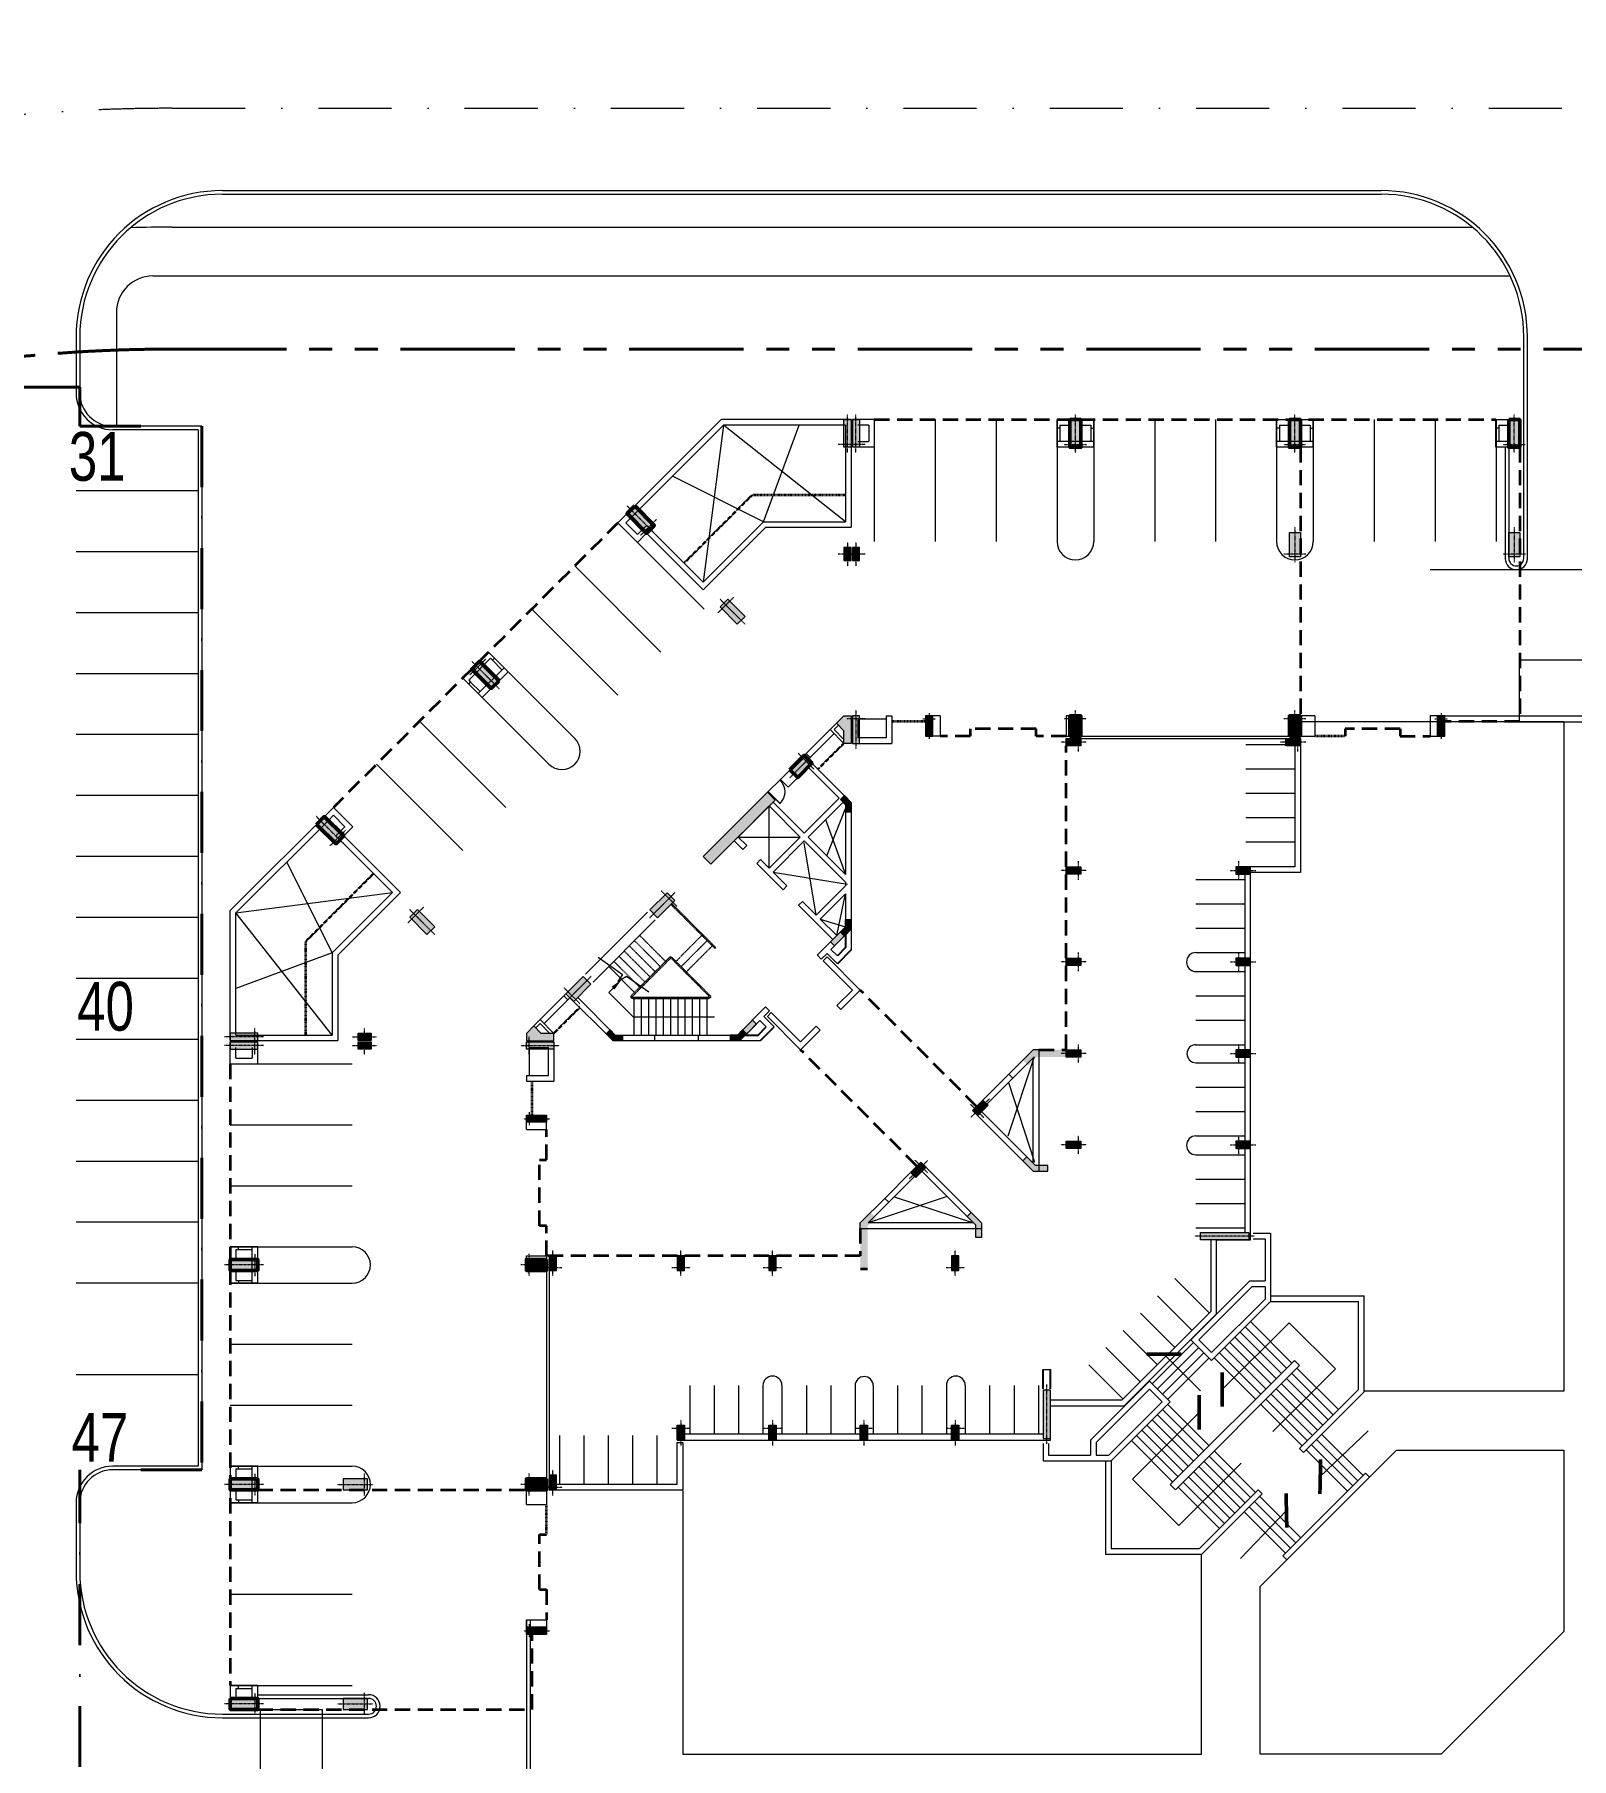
# Model space of a CAD drawing. Header units: inches. Extents: x 5542223 to 12533222, y 497239 to 5189502.
# Drawn here: x 6979603 to 7042646, y 2177581 to 2248284 of the extents above; entities that cross this region are included whole.
import ezdxf

# ---------------------------------------------------------------- set-up
doc = ezdxf.new("R2010")
doc.units = ezdxf.units.IN
doc.header["$MEASUREMENT"] = 0
for name, pattern in [('CENTER2', [1.125, 0.75, -0.125, 0.125, -0.125]), ('DASHDOT', [1, 0.5, -0.25, 0, -0.25]), ('HIDDEN2', [0.1875, 0.125, -0.0625]), ('HIDDENX2', [0.75, 0.5, -0.25]), ('PHANTOM2', [1.25, 0.625, -0.125, 0.125, -0.125, 0.125, -0.125])]:
    doc.linetypes.add(name, pattern=pattern)
doc.layers.get('0').update_dxf_attribs({"color": 1})
for name, color, linetype, lineweight in [('Area_parking', 7, 'DASHDOT', 40), ('DOOR', 7, 'Continuous', 9), ('Parapet', 253, 'Continuous', 9), ('parking', 7, 'Continuous', 13), ('PARKING NO TXT', 7, 'Continuous', 9), ('PAVEMENT', 7, 'Continuous', 15), ('Phase-I', 253, 'Continuous', 13), ('Road', 7, 'Continuous', 15), ('Road_center', 7, 'DASHDOT', 13), ('Road_CStone', 8, 'Continuous', 15), ('ROW', 7, 'PHANTOM2', 40), ('S_COL', 7, 'Continuous', 9), ('S_COLFILL', 7, 'Continuous', 0), ('S_Ele2', 7, 'Continuous', 15), ('S_elev5', 253, 'Continuous', 25), ('S_GRID', 7, 'CENTER2', 9), ('S_Parkingbays', 7, 'Continuous', 13), ('S_Projection', 8, 'HIDDEN2', 35), ('S_Railling', 7, 'Continuous', 13), ('s_stair', 253, 'Continuous', 15), ('S_WALL', 7, 'Continuous', 15), ('S_WinCill', 7, 'Continuous', 13), ('SchLandscape', 7, 'Continuous', 13), ('SchSteps', 9, 'Continuous', 18), ('WALL', 7, 'Continuous', 30)]:
    doc.layers.add(name, color=color, linetype=linetype, lineweight=lineweight)
doc.layers.add('C_Wall', color=7, linetype='Continuous', lineweight=25, true_color=0x46007b, plot=False)
doc.styles.add('Parking_txt', font='arial.ttf', dxfattribs={"width": 0.75})
doc.styles.add('shweta', font='arial.ttf')
doc.dimstyles.new('nitin', dxfattribs={"dimscale": 0, "dimtxt": 500, "dimasz": 250, "dimexe": 100, "dimexo": 50, "dimgap": 1, "dimtad": 1, "dimdec": 1, "dimzin": 0, "dimdsep": 46, "dimtxsty": 'shweta', "dimblk": 'ARCHTICK', "dimcen": 250, "dimdle": 100, "dimclrd": 256, "dimclre": 256, "dimclrt": 256, "dimadec": 1, "dimazin": 0, "dimtfac": 1, "dimtdec": 1, "dimtmove": 2, "dimatfit": 3, "dimldrblk": 'ARCHTICK', "dimfxl": 1, "dimlwd": -1, "dimlwe": -1, "dimarcsym": 0})

# ---------------------------------------------------------------- blocks, each defined once
blk = doc.blocks.new('col 900')
at = {"layer": 'S_COL', "ltscale": 15}
blk.add_hatch(color=256, dxfattribs=at).paths.add_polyline_path([(-150, -715), (150, -715), (150, 115), (-150, 115)])
at = {"layer": 'S_COL', "color": 6, "linetype": 'CENTER2', "ltscale": 0.1}
for p, q in [((-265, 0), (265, 0)), ((0, 225), (0, -830))]:
    blk.add_line(p, q, dxfattribs=at)
at = {"layer": 'S_COL', "ltscale": 15}
blk.add_lwpolyline([(-150, -715), (150, -715), (150, 115), (-150, 115)], close=True, dxfattribs=at)
blk = doc.blocks.new('COL450X1000')
at = {"layer": 'S_COL', "ltscale": 15}
blk.add_hatch(color=256, dxfattribs=at).paths.add_polyline_path([(225, 885), (-225, 885), (-225, -115), (225, -115)])
blk.add_lwpolyline([(225, 885), (-225, 885), (-225, -115), (225, -115)], close=True, dxfattribs=at)
at = {"layer": 'S_GRID', "color": 6, "ltscale": 0.1}
for p, q in [((0, 1115), (0, -345)), ((-455, 0), (455, 0))]:
    blk.add_line(p, q, dxfattribs=at)
blk = doc.blocks.new('CLO300X530M')
at = {"layer": 'S_COLFILL', "ltscale": 15}
blk.add_hatch(color=256, dxfattribs=at).paths.add_polyline_path([(265, -150), (-265, -150), (-265, 150), (265, 150)])
at = {"layer": 'S_COL', "ltscale": 15}
blk.add_lwpolyline([(265, -150), (-265, -150), (-265, 150), (265, 150)], close=True, dxfattribs=at)
at = {"layer": 'S_GRID', "ltscale": 0.1}
for p, q in [((-495, 0), (495, 0)), ((0, -380), (0, 380))]:
    blk.add_line(p, q, dxfattribs=at)
blk = doc.blocks.new('COL 300x715')
at = {"layer": 'S_COL', "ltscale": 15}
blk.add_hatch(color=256, dxfattribs=at).paths.add_polyline_path([(485, 150), (-115, 150), (-115, -150), (485, -150)])
at = {"layer": 'S_COL', "color": 6, "linetype": 'CENTER2', "lineweight": 9, "ltscale": 0.1}
for p, q in [((-345, 0), (715, 0)), ((0, 380), (0, -380))]:
    blk.add_line(p, q, dxfattribs=at)
at = {"layer": 'S_COL', "ltscale": 15}
blk.add_lwpolyline([(485, 150), (-115, 150), (-115, -150), (485, -150)], close=True, dxfattribs=at)
blk = doc.blocks.new('COL450X830')
at = {"layer": 'S_COL', "ltscale": 15}
blk.add_hatch(color=256, dxfattribs=at).paths.add_polyline_path([(-225, -715), (225, -715), (225, 115), (-225, 115)])
at = {"layer": 'S_COL', "color": 0, "lineweight": 50, "ltscale": 15}
blk.add_lwpolyline([(-225, -715), (225, -715), (225, 115), (-225, 115)], close=True, dxfattribs=at)
at = {"layer": 'S_GRID', "color": 6, "lineweight": 9, "ltscale": 0.1}
blk.add_line((455, 0), (-455, 0), dxfattribs=at)
at = {"layer": 'S_GRID', "lineweight": 9, "ltscale": 0.1}
blk.add_line((0, -945), (0, 345), dxfattribs=at)
blk = doc.blocks.new('col450x2100')
at = {"layer": 'S_COL', "ltscale": 15}
blk.add_hatch(color=256, dxfattribs=at).paths.add_polyline_path([(992.5, 150), (992.5, -150), (-992.5, -150), (-992.5, 150)])
blk.add_lwpolyline([(992.5, 150), (992.5, -150), (-992.5, -150), (-992.5, 150)], close=True, dxfattribs=at)
at = {"layer": 'S_GRID', "ltscale": 0.1}
blk.add_line((1222.5, 0), (-1222.5, 0), dxfattribs=at)
blk = doc.blocks.new('Col1130x300')
at = {"layer": 'S_COL', "ltscale": 15}
blk.add_hatch(color=256, dxfattribs=at).paths.add_polyline_path([(-1015, 150), (115, 150), (115, -150), (-1015, -150)])
at = {"layer": 'S_COL', "color": 0, "ltscale": 15}
blk.add_lwpolyline([(-1015, 150), (115, 150), (115, -150), (-1015, -150)], close=True, dxfattribs=at)
at = {"layer": 'S_GRID', "color": 6, "ltscale": 0.1}
for p, q in [((345, 0), (-1245, 0)), ((0, 380), (0, -380))]:
    blk.add_line(p, q, dxfattribs=at)
blk = doc.blocks.new('Col1130x450')
at = {"layer": 'S_COL', "ltscale": 15}
blk.add_hatch(color=256, dxfattribs=at).paths.add_polyline_path([(-1015, 225), (115, 225), (115, -225), (-1015, -225)])
at = {"layer": 'S_COL', "color": 0, "lineweight": 50, "ltscale": 15}
blk.add_lwpolyline([(-1015, 225), (115, 225), (115, -225), (-1015, -225)], close=True, dxfattribs=at)
at = {"layer": 'S_GRID', "color": 6, "ltscale": 0.1}
for p, q in [((345, 0), (-1245, 0)), ((0, 455), (0, -455))]:
    blk.add_line(p, q, dxfattribs=at)
blk = doc.blocks.new('col300xx300')
at = {"layer": 'S_COLFILL', "ltscale": 15}
blk.add_hatch(color=256, dxfattribs=at).paths.add_polyline_path([(395, 230), (395, 0), (0, 0), (-279, 279), (-117, 442), (95, 230)])
at = {"layer": 'S_COL', "ltscale": 15}
blk.add_lwpolyline([(395, 230), (395, 0), (0, 0), (-279, 279), (-117, 442), (95, 230)], close=True, dxfattribs=at)
blk = doc.blocks.new('Door')
for p, q in [((0, 0.458), (0, 0.444)), ((0, 0.458), (0.917, 0.458)), ((0, 0.444), (0.917, 0.444))]:
    blk.add_line(p, q)
blk.add_arc((0, 0.458), 0.917, 270, 360)
blk = doc.blocks.new('collift')
at = {"layer": 'S_COL'}
blk.add_hatch(color=256, dxfattribs=at).paths.add_polyline_path([(159, -159), (-159, 159), (2475, 2793), (2793, 2475)])
at = {"layer": 'S_COL', "ltscale": 15}
blk.add_lwpolyline([(159, -159), (-159, 159), (2475, 2793), (2793, 2475)], close=True, dxfattribs=at)
blk = doc.blocks.new('arrow1')
at = {"ltscale": 15}
blk.add_lwpolyline([(-177, -177), (-530, -530), (474, -1530), (3801, -1530)], dxfattribs=at)
blk.add_solid([(-412, -295), (0, 0), (-295, -412)], dxfattribs=at)
blk = doc.blocks.new('1COL')
at = {"layer": 'S_COL'}
h = blk.add_hatch(color=256, dxfattribs=at)
h.paths.add_polyline_path([(545, 80), (0, 80), (0, 0), (300, 0), (512, -212), (913, -613), (1076, -451)])
h.paths.add_polyline_path([(395, 230), (0, 230), (0, 80), (545, 80)])
blk.add_line((1076, -451), (395, 230), dxfattribs=at)
blk.add_lwpolyline([(1076, -451), (913, -613), (300, 0), (0, 0), (0, 230), (395, 230), (1076, -451)], close=True, dxfattribs=at)
blk = doc.blocks.new('ACA_S3')
at = {"layer": 'S_COL'}
h = blk.add_hatch(color=256, dxfattribs=at)
h.paths.add_polyline_path([(-24825, -15922), (-24825, -15774), (-24710, -15774), (-24710, -15922)])
h.paths.add_polyline_path([(-24825, -16074), (-24825, -15922), (-24710, -15922), (-24710, -16074)])
for points in [[(-24710, -16074), (-24710, -15774), (-22872, -15774), (-22448, -16199), (-22660, -16411), (-22997, -16074)], [(-23472, -20751), (-23472, -20521), (-22968, -20521), (-22611, -20164), (-22448, -20327), (-22872, -20751)], [(-20751, -23472), (-20521, -23472), (-20521, -22968), (-20164, -22611), (-20327, -22448), (-20751, -22872)], [(-16074, -24710), (-15774, -24710), (-15774, -22872), (-16199, -22448), (-16411, -22660), (-16074, -22997)]]:
    blk.add_hatch(color=256, dxfattribs=at).paths.add_polyline_path(points)
h = blk.add_hatch(color=256, dxfattribs=at)
h.paths.add_polyline_path([(-15922, -24825), (-15774, -24825), (-15774, -24710), (-15922, -24710)])
h.paths.add_polyline_path([(-16074, -24825), (-15922, -24825), (-15922, -24710), (-16074, -24710)])
at = {"layer": 'S_COLFILL', "ltscale": 15}
for points in [[(-15101, -2079), (-15401, -2079), (-15401, -3209), (-15101, -3209), (-15101, -2691), (-14796, -2385)], [(-2079, -15101), (-2079, -15401), (-3209, -15401), (-3209, -15101), (-2691, -15101), (-2385, -14796)]]:
    blk.add_hatch(color=256, dxfattribs=at).paths.add_polyline_path(points)
at = {"ltscale": 15}
blk.add_lwpolyline([(-5025, -11977), (-6023, -12685), (-6029, -12681), (-5825, -12970), (-6183, -12749), (-7101, -13400)], dxfattribs=at)
at = {"layer": 'C_Wall', "ltscale": 15}
for p, q in [((-15170, -11062), (-15170, -11586)), ((-15400, -11681), (-14835, -12246)), ((-15170, -11586), (-14835, -11921)), ((-11681, -15400), (-12247, -14835)), ((-11586, -15170), (-11921, -14835)), ((-11062, -15170), (-11586, -15170)), ((-23572, -29675), (-23572, -28883)), ((-23272, -29675), (-23272, -28883))]:
    blk.add_line(p, q, dxfattribs=at)
at = {"layer": 'DOOR', "ltscale": 15}
blk.add_line((-11968, -5215), (-12498, -4685), dxfattribs=at)
at = {"layer": 'Parapet', "ltscale": 15}
for p, q in [((-13640, -3868), (-14700, -2808)), ((-13478, -3705), (-14537, -2646)), ((-3868, -13640), (-2808, -14700)), ((-3705, -13478), (-2646, -14537)), ((-7330, -15170), (-9130, -15170)), ((-7330, -15400), (-9130, -15400))]:
    blk.add_line(p, q, dxfattribs=at)
at = {"layer": 'S_COL', "ltscale": 15}
for points in [[(-15101, -2079), (-15401, -2079), (-15401, -3209), (-15101, -3209), (-15101, -2691), (-14796, -2385), (-15101, -2079)], [(-2079, -15101), (-2079, -15401), (-3209, -15401), (-3209, -15101), (-2691, -15101), (-2385, -14796), (-2079, -15101)]]:
    blk.add_lwpolyline(points, dxfattribs=at)
at = {"layer": 'S_COL'}
for points in [[(-23472, -20751), (-23472, -20521), (-22968, -20521), (-22611, -20164), (-22448, -20327), (-22872, -20751)], [(-20751, -23472), (-20521, -23472), (-20521, -22968), (-20164, -22611), (-20327, -22448), (-20751, -22872)]]:
    blk.add_lwpolyline(points, close=True, dxfattribs=at)
at = {"layer": 'S_Ele2', "ltscale": 0.25}
for p, q in [((-15170, 5883), (-10163, 9838)), ((-11801, 5883), (-13267, 9838)), ((-10163, 9838), (-9327, 3408)), ((-11801, 5883), (-8073, 7747)), ((-13972, -10253), (-13478, -7287)), ((5883, -11801), (7747, -8073)), ((-12205, -8485), (-15245, -8980)), ((-14813, -11094), (-15170, -9380)), ((9838, -10163), (3408, -9327)), ((-14135, -10416), (-15171, -10737)), ((5883, -15170), (9838, -10163)), ((5883, -11801), (9838, -13267))]:
    blk.add_line(p, q, dxfattribs=at)
at = {"layer": 'S_Ele2', "ltscale": 0.1}
for p, q in [((-15750, -2197), (-16835, -2197)), ((-2197, -15750), (-2197, -16835))]:
    blk.add_line(p, q, dxfattribs=at)
at = {"layer": 'S_Ele2', "ltscale": 15}
for p, q in [((-14405, -7815), (-15170, -5873)), ((-14354, -6336), (-15170, -8580)), ((-12042, -8323), (-12042, -5777)), ((-10769, -7050), (-13315, -7050))]:
    blk.add_line(p, q, dxfattribs=at)
at = {"layer": 'S_Projection', "ltscale": 5000}
for p, q in [((-16350, 10068), (-41850, 10068)), ((-42825, 8938), (-42825, -2312)), ((-33825, 8938), (-33825, -2082)), ((-5834, 5834), (5834, -5834)), ((-42825, -2312), (-39750, -2312)), ((-37915, -2612), (-35660, -2612)), ((-37915, -2612), (-37915, -2912)), ((-35660, -2612), (-35660, -2912)), ((-37915, -2912), (-39150, -2912)), ((-20547, -18100), (-15775, -13328)), ((-18100, -20547), (-13329, -15775)), ((10068, -16350), (10068, -41850)), ((8938, -33825), (-2082, -33825)), ((-2612, -35660), (-2912, -35660)), ((-2612, -37915), (-2612, -35660)), ((-2612, -37915), (-2912, -37915)), ((-2912, -37915), (-2912, -39150)), ((-2312, -42825), (-2312, -39750)), ((8938, -42825), (-2312, -42825))]:
    blk.add_line(p, q, dxfattribs=at)
at = {"layer": 'S_Projection'}
for p, q in [((-11346, 6983), (-15171, 6983)), ((-11346, 6983), (-8549, 4186)), ((-18450, -2312), (-17065, -2312)), ((-35660, -2912), (-34425, -2912)), ((-14043, -4267), (-15101, -3209)), ((6983, -11346), (4186, -8549)), ((6983, -11346), (6983, -15171)), ((-4267, -14043), (-3209, -15101)), ((-2312, -18450), (-2312, -17065)), ((-2912, -35660), (-2912, -34425))]:
    blk.add_line(p, q, dxfattribs=at)
at = {"layer": 'S_Projection', "ltscale": 5000}
for points in [[(-24227, -2912), (-22990, -2912), (-22990, -2612), (-20287, -2612), (-20287, -2912), (-19050, -2912)], [(-23100, -15774), (-24225, -15774), (-24225, -3312)], [(-2912, -24227), (-2912, -22990), (-2612, -22990), (-2612, -20287), (-2912, -20287), (-2912, -19050)], [(-15774, -23100), (-15774, -24225), (-2912, -24225)]]:
    blk.add_lwpolyline(points, dxfattribs=at)
at = {"layer": 'S_Railling', "ltscale": 15}
for p, q in [((-24825, -2912), (-33375, -2912)), ((-24825, -3012), (-33220, -3012)), ((-7368, -10451), (-4823, -12997)), ((-7050, -10133), (-4504, -12678)), ((-6451, -13620), (-9558, -13620)), ((-6451, -13670), (-9558, -13670)), ((-3012, -24825), (-3012, -33220)), ((-2912, -24825), (-2912, -33375))]:
    blk.add_line(p, q, dxfattribs=at)
at = {"layer": 'S_Railling', "linetype": 'HIDDENX2', "ltscale": 0.15}
for p, q in [((-8040, -9779), (-9843, -11582)), ((-8004, -9815), (-9808, -11618)), ((-9808, -11618), (-9843, -11582)), ((-8058, -11989), (-9611, -13542)), ((-7951, -11989), (-6398, -13542)), ((-8022, -12024), (-9575, -13578)), ((-7987, -12024), (-6434, -13578))]:
    blk.add_line(p, q, dxfattribs=at)
for centre, radius, start, end in [((-8004, -12042), 75, 45, 135), ((-8004, -12042), 25, 45, 135), ((-9558, -13595), 75, 135, 270), ((-9558, -13595), 25, 135, 270)]:
    blk.add_arc(centre, radius, start, end, dxfattribs=at)
at = {"layer": 'S_Railling', "ltscale": 15}
for centre, radius, start, end in [((-9558, -13645), 25, 90, 270), ((-6451, -13595), 75, 270, 45), ((-6451, -13595), 25, 270, 45)]:
    blk.add_arc(centre, radius, start, end, dxfattribs=at)
at = {"layer": 's_stair', "linetype": 'HIDDENX2', "ltscale": 0.15}
for p, q in [((-8429, -12360), (-9489, -11300)), ((-8217, -12148), (-9277, -11087)), ((-6732, -11087), (-7792, -12148)), ((-6520, -11300), (-7580, -12360)), ((-8641, -12572), (-9702, -11512)), ((-6307, -11512), (-7368, -12572)), ((-6095, -11724), (-7156, -12784)), ((-5883, -11936), (-6944, -12997)), ((-5671, -12148), (-6732, -13209))]:
    blk.add_line(p, q, dxfattribs=at)
at = {"layer": 's_stair'}
for p, q in [((-5459, -12360), (-6520, -13421)), ((-9486, -13670), (-9486, -15170)), ((-9186, -13670), (-9186, -15170)), ((-8886, -13670), (-8886, -15170)), ((-8586, -13670), (-8586, -15170)), ((-8286, -13670), (-8286, -15170)), ((-7986, -13670), (-7986, -15170)), ((-7686, -13670), (-7686, -15170)), ((-7386, -13670), (-7386, -15170)), ((-7086, -13670), (-7086, -15170)), ((-6786, -13670), (-6786, -15170)), ((-6486, -13670), (-6486, -15170))]:
    blk.add_line(p, q, dxfattribs=at)
at = {"layer": 'S_WALL'}
for p, q in [((-41850, 10068), (-42825, 10068)), ((-42825, 9723), (-42825, 10068)), ((-41850, 9723), (-41850, 10068)), ((-32850, 10068), (-34350, 10068)), ((-34350, 9723), (-34350, 10068)), ((-32850, 9723), (-32850, 10068)), ((-23850, 10068), (-25350, 10068)), ((-25350, 9723), (-25350, 10068)), ((-23850, 9723), (-23850, 10068)), ((-16350, 10068), (-16350, 8938)), ((-16350, 10068), (-15450, 10068)), ((-15450, 10068), (-15450, 8938)), ((-15400, 10068), (-10068, 10068)), ((-10068, 10068), (-5834, 5834)), ((-42825, 8938), (-42825, 9723)), ((-41965, 9838), (-42375, 9838)), ((-42375, 9838), (-42375, 9168)), ((-41965, 9838), (-41965, 9723)), ((-34235, 9838), (-34235, 9723)), ((-33825, 9838), (-34235, 9838)), ((-32965, 9838), (-33375, 9838)), ((-32965, 9838), (-32965, 9723)), ((-25235, 9838), (-25235, 9723)), ((-24825, 9838), (-25235, 9838)), ((-23965, 9838), (-24375, 9838)), ((-23965, 9838), (-23965, 9723)), ((-16120, 9838), (-15680, 9838)), ((-16120, 9838), (-16120, 9168)), ((-15170, 9838), (-10163, 9838)), ((-10163, 9838), (-6368, 6042)), ((-42375, 9168), (-41850, 9168)), ((-41850, 8938), (-41850, 9168)), ((-34350, 8938), (-34350, 9168)), ((-34350, 9168), (-32850, 9168)), ((-32850, 8938), (-32850, 9168)), ((-25350, 8938), (-25350, 9168)), ((-25350, 9168), (-23850, 9168)), ((-23850, 8938), (-23850, 9168)), ((-7004, 5731), (-9327, 3408)), ((-6159, 5834), (-6633, 5360)), ((-5834, 5834), (-6633, 5035)), ((-6368, 6042), (-6159, 5834)), ((-9327, 3083), (-7004, 5406)), ((-530, 530), (-774, 286)), ((-685, 197), (-774, 286)), ((-604, 279), (-685, 197)), ((286, -612), (-604, 279)), ((530, -530), (-530, 530)), ((-1167, -106), (-1329, -269)), ((-269, -1330), (-1329, -269)), ((-106, -1167), (-1167, -106)), ((286, -612), (205, -693)), ((286, -775), (205, -693)), ((530, -530), (286, -774)), ((-106, -1167), (-269, -1330)), ((-34425, -2082), (-34425, -2912)), ((-33825, -2912), (-34425, -2912)), ((5834, -5834), (5035, -6633)), ((5834, -6159), (5360, -6633)), ((10068, -10068), (5834, -5834)), ((6042, -6368), (5834, -6159)), ((3083, -9327), (5406, -7004)), ((5731, -7004), (3408, -9327)), ((9838, -10163), (6042, -6368)), ((9838, -15170), (9838, -10163)), ((10068, -15400), (10068, -10068)), ((10068, -15450), (8938, -15450)), ((10068, -16350), (10068, -15450)), ((9838, -16120), (9168, -16120)), ((9838, -16120), (9838, -15680)), ((10068, -16350), (8938, -16350)), ((8938, -23850), (9168, -23850)), ((9168, -25350), (9168, -23850)), ((9723, -23850), (10068, -23850)), ((9838, -23965), (9723, -23965)), ((9838, -23965), (9838, -24375)), ((10068, -23850), (10068, -25350)), ((8938, -25350), (9168, -25350)), ((9838, -25235), (9723, -25235)), ((9723, -25350), (10068, -25350)), ((9838, -24825), (9838, -25235)), ((8938, -32850), (9168, -32850)), ((9168, -34350), (9168, -32850)), ((9723, -32850), (10068, -32850)), ((9838, -32965), (9723, -32965)), ((9838, -32965), (9838, -33375)), ((10068, -32850), (10068, -34350)), ((-2912, -33825), (-2912, -34425)), ((9838, -33825), (9838, -34235)), ((-2082, -34425), (-2912, -34425)), ((8938, -34350), (9168, -34350)), ((9838, -34235), (9723, -34235)), ((9723, -34350), (10068, -34350)), ((8938, -41850), (9168, -41850)), ((9168, -42375), (9168, -41850)), ((9838, -42375), (9168, -42375)), ((9723, -41850), (10068, -41850)), ((9838, -41965), (9723, -41965)), ((9838, -41965), (9838, -42375)), ((10068, -41850), (10068, -42825)), ((8938, -42825), (9723, -42825)), ((9723, -42825), (10068, -42825))]:
    blk.add_line(p, q, dxfattribs=at)
at = {"layer": 'S_WALL', "ltscale": 0.5}
for p, q in [((-15400, 10068), (-15400, 5653)), ((-15170, 9838), (-15170, 5883)), ((-42825, 8938), (-41850, 8938)), ((-34350, 8938), (-32850, 8938)), ((-25350, 8938), (-23850, 8938)), ((-16350, 8938), (-15450, 8938)), ((-15680, 9168), (-16120, 9168)), ((-15400, 8938), (-15400, 6255)), ((-15170, 8938), (-15170, 6485)), ((-7004, 5731), (-6633, 5360)), ((-6633, 5035), (-7004, 5406)), ((5035, -6633), (5406, -7004)), ((5731, -7004), (5360, -6633)), ((10068, -15400), (5653, -15400)), ((9838, -15170), (5883, -15170)), ((8938, -15400), (6255, -15400)), ((8938, -15170), (6485, -15170)), ((8938, -16350), (8938, -15450)), ((9168, -15680), (9168, -16120)), ((8938, -25350), (8938, -23850)), ((8938, -34350), (8938, -32850)), ((8938, -42825), (8938, -41850))]:
    blk.add_line(p, q, dxfattribs=at)
at = {"layer": 'S_WALL', "ltscale": 15}
for p, q in [((-41965, 9723), (-41850, 9723)), ((-34235, 9723), (-34350, 9723)), ((-32965, 9723), (-32850, 9723)), ((-25235, 9723), (-25350, 9723)), ((-23965, 9723), (-23850, 9723)), ((-11801, 5883), (-15170, 5883)), ((-11801, 5883), (-9327, 3408)), ((-11896, 5653), (-15400, 5653)), ((-11896, 5653), (-9327, 3083)), ((-34425, -2082), (-33825, -2082)), ((-19050, -2082), (-19050, -2912)), ((-19050, -2082), (-18750, -2082)), ((-17065, -2082), (-17065, -3212)), ((-16835, -2082), (-17065, -2082)), ((-16835, -2082), (-16835, -2982)), ((-15450, -2082), (-15450, -3212)), ((-15450, -2082), (-15450, -3212)), ((-19050, -2797), (-19050, -2912)), ((-17065, -2312), (-17065, -3212)), ((-16835, -2197), (-16835, -2982)), ((-15680, -2197), (-15680, -2982)), ((-15101, -3047), (-14699, -2644)), ((-15101, -3209), (-14536, -2645)), ((-14938, -2242), (-14536, -2645)), ((-14877, -2466), (-14699, -2644)), ((-33825, -3012), (-33825, -8502)), ((-33595, -3312), (-33595, -8272)), ((-19050, -2912), (-18750, -2912)), ((-15450, -3212), (-17065, -3212)), ((-16835, -2982), (-15680, -2982)), ((-13477, -3705), (-15400, -5628)), ((-13633, -4186), (-14906, -5459)), ((-13560, -3621), (-13722, -3784)), ((-13722, -3784), (-13641, -3865)), ((-13633, -4186), (-12816, -5003)), ((-13560, -3621), (-13478, -3703)), ((-13477, -3705), (-12498, -4685)), ((-12816, -5003), (-12498, -4685)), ((-15400, -5628), (-15400, -11681)), ((-15068, -5621), (-13640, -7050)), ((-14906, -5459), (-13478, -6887)), ((-12205, -5614), (-13478, -6887)), ((-12286, -5533), (-11968, -5215)), ((-12286, -5533), (-12205, -5614)), ((-11968, -5215), (-9334, -7849)), ((-15170, -5723), (-15170, -8580)), ((-12042, -5777), (-13315, -7050)), ((-12042, -5777), (-10769, -7050)), ((-13640, -7050), (-15170, -8580)), ((-13315, -7050), (-12042, -8323)), ((-10769, -7050), (-11123, -7403)), ((-13478, -7212), (-15170, -8905)), ((-13478, -7212), (-12205, -8485)), ((-11123, -7403), (-10960, -7566)), ((-10607, -7212), (-10960, -7566)), ((-10607, -7212), (-9652, -8167)), ((-33595, -8272), (-31545, -8272)), ((-31545, -8272), (-31545, -23272)), ((-11526, -8132), (-12608, -9214)), ((-11689, -7969), (-12042, -8323)), ((-11689, -7969), (-11526, -8132)), ((-9652, -8167), (-9334, -7849)), ((-33825, -8502), (-31775, -8502)), ((-15170, -8905), (-15170, -9055)), ((-15170, -9055), (-13972, -10253)), ((-12205, -8485), (-12770, -9051)), ((-12770, -9051), (-12608, -9214)), ((-15170, -9380), (-14135, -10416)), ((-15170, -9380), (-15170, -10737)), ((-13244, -9850), (-14651, -11257)), ((-13407, -9687), (-13972, -10253)), ((-13407, -9687), (-13244, -9850)), ((5653, -11896), (3083, -9327)), ((5883, -11801), (3408, -9327)), ((-14135, -10416), (-14813, -11094)), ((-14813, -11094), (-15170, -10737)), ((-15170, -11062), (-14573, -11660)), ((-14014, -11893), (-14651, -11257)), ((-15775, -13328), (-14411, -11964)), ((-14835, -11921), (-14573, -11660)), ((-14835, -12246), (-14411, -11822)), ((-14411, -11822), (-14177, -12056)), ((-14248, -12127), (-14411, -11964)), ((-14177, -12056), (-14015, -11893)), ((5653, -11896), (5653, -15400)), ((5883, -11801), (5883, -15170)), ((-15450, -13328), (-14248, -12127)), ((-14976, -14127), (-15775, -13328)), ((-14813, -13965), (-15450, -13328)), ((-14976, -14127), (-14813, -13965)), ((-12056, -14177), (-11893, -14014)), ((-10737, -15170), (-11893, -14014)), ((-4186, -13633), (-5723, -15170)), ((-3705, -13477), (-5628, -15400)), ((-3784, -13722), (-3865, -13641)), ((-3621, -13560), (-3784, -13722)), ((-3621, -13560), (-3703, -13478)), ((-14128, -14976), (-13965, -14813)), ((-13329, -15450), (-13965, -14813)), ((-13329, -15450), (-12127, -14248)), ((-13329, -15775), (-11964, -14411)), ((-12247, -14835), (-11822, -14410)), ((-12127, -14248), (-11964, -14411)), ((-11822, -14410), (-12056, -14177)), ((-11921, -14835), (-11660, -14573)), ((-11660, -14573), (-11062, -15170)), ((-3209, -15101), (-2645, -14536)), ((-3047, -15101), (-2644, -14699)), ((-2242, -14938), (-2645, -14536)), ((-2466, -14877), (-2644, -14699)), ((-13329, -15775), (-14128, -14976)), ((-9130, -15400), (-11681, -15400)), ((-9130, -15170), (-10437, -15170)), ((-9130, -15170), (-9130, -15400)), ((-5723, -15170), (-7330, -15170)), ((-7330, -15170), (-7330, -15400)), ((-5628, -15400), (-7330, -15400)), ((-3212, -15450), (-3212, -17065)), ((-2082, -15450), (-3212, -15450)), ((-2082, -15450), (-3212, -15450)), ((-23102, -15774), (-22872, -15774)), ((-23102, -15774), (-23102, -20751)), ((-22872, -15774), (-21868, -16779)), ((-22872, -20426), (-22872, -16100)), ((-22872, -16100), (-22031, -16941)), ((-2197, -15680), (-2982, -15680)), ((-2982, -16835), (-2982, -15680)), ((-22031, -16941), (-21868, -16779)), ((-2197, -16835), (-2982, -16835)), ((-2082, -16835), (-2982, -16835)), ((-2082, -16835), (-2082, -17065)), ((-2312, -17065), (-3212, -17065)), ((-2082, -17065), (-3212, -17065)), ((-22872, -20751), (-20384, -18263)), ((-22872, -20426), (-20709, -18263)), ((-20971, -18001), (-20808, -17838)), ((-20971, -18001), (-20709, -18263)), ((-20970, -18002), (-20807, -17839)), ((-20808, -17838), (-20384, -18263)), ((-2912, -19050), (-2912, -18750)), ((-2082, -19050), (-2912, -19050)), ((-2797, -19050), (-2912, -19050)), ((-2082, -19050), (-2082, -18750)), ((-20751, -22872), (-18263, -20384)), ((-17839, -20808), (-18263, -20384)), ((-22872, -20751), (-23102, -20751)), ((-20426, -22872), (-18263, -20709)), ((-18001, -20971), (-18263, -20709)), ((-18002, -20970), (-17840, -20807)), ((-18001, -20971), (-17839, -20808)), ((-16942, -22030), (-16779, -21868)), ((-15775, -22872), (-16779, -21868)), ((-16100, -22872), (-16942, -22030)), ((-31545, -23272), (-31545, -23272)), ((-20751, -22872), (-20751, -23102)), ((-15774, -23102), (-20751, -23102)), ((-20426, -22872), (-16100, -22872)), ((-15774, -23102), (-15774, -22872)), ((9723, -23965), (9723, -23850)), ((-8574, -24825), (-8275, -24825)), ((9723, -25235), (9723, -25350)), ((-23272, -28883), (-23572, -28883)), ((9723, -32965), (9723, -32850)), ((-3012, -33825), (-8502, -33825)), ((-3312, -33825), (-8502, -33825)), ((-3312, -33595), (-8272, -33595)), ((-3312, -33595), (-8272, -33595)), ((-2082, -34425), (-2082, -33825)), ((9723, -34235), (9723, -34350)), ((9723, -41965), (9723, -41850))]:
    blk.add_line(p, q, dxfattribs=at)
at = {"layer": 'S_WALL', "ltscale": 0.5}
for points in [[(-39450, -2082), (-39150, -2082), (-39150, -2912), (-39450, -2912)], [(-2082, -39450), (-2082, -39150), (-2912, -39150), (-2912, -39450)]]:
    blk.add_lwpolyline(points, close=True, dxfattribs=at)
at = {"layer": 'S_WALL', "ltscale": 15}
for points in [[(-24375, -2082), (-24225, -2082), (-24225, -2912), (-24375, -2912)], [(-2082, -24375), (-2082, -24225), (-2912, -24225), (-2912, -24375)]]:
    blk.add_lwpolyline(points, close=True, dxfattribs=at)
for points in [[(-23272, -31545), (-23272, -31545), (-8272, -31545), (-8272, -31780), (-23572, -31780), (-23572, -30380), (-26601, -30380), (-30380, -26601), (-30380, -23572), (-31780, -23572), (-31780, -8502)], [(-30150, -23572), (-30150, -23572), (-30150, -26506), (-26506, -30150), (-23572, -30150)], [(-8272, -33595), (-8272, -31880), (-8502, -31880), (-8502, -33825)]]:
    blk.add_lwpolyline(points, dxfattribs=at)
at = {"layer": 'S_WinCill', "ltscale": 15}
for p, q in [((-42825, 9168), (-42825, 9723)), ((-41965, 9723), (-41965, 9168)), ((-41850, 9168), (-41850, 9723)), ((-34350, 9168), (-34350, 9723)), ((-34235, 9723), (-34235, 9168)), ((-32965, 9723), (-32965, 9168)), ((-32850, 9168), (-32850, 9723)), ((-25350, 9168), (-25350, 9723)), ((-25235, 9723), (-25235, 9168)), ((-23965, 9723), (-23965, 9168)), ((-23850, 9168), (-23850, 9723)), ((-774, 286), (-1167, -106)), ((-685, 197), (-1078, -195)), ((205, -693), (-187, -1085)), ((286, -774), (-106, -1167)), ((-21836, -19299), (-22917, -16055)), ((-22031, -16941), (-20970, -18002)), ((-21868, -16779), (-20807, -17839)), ((-21853, -17119), (-22917, -20381)), ((-16942, -22030), (-18002, -20970)), ((-16779, -21868), (-17840, -20807)), ((-17163, -21809), (-20426, -22872)), ((-19344, -21791), (-16100, -22872)), ((9168, -23850), (9723, -23850)), ((9723, -23965), (9168, -23965)), ((9723, -25235), (9168, -25235)), ((9168, -25350), (9723, -25350)), ((9168, -32850), (9723, -32850)), ((9723, -32965), (9168, -32965)), ((9723, -34235), (9168, -34235)), ((9168, -34350), (9723, -34350)), ((9168, -41850), (9723, -41850)), ((9723, -41965), (9168, -41965)), ((9168, -42825), (9723, -42825))]:
    blk.add_line(p, q, dxfattribs=at)
at = {"xscale": -1}
blk.add_blockref('arrow1', (-5989, -12891), dxfattribs=at)
at = {"layer": 'DOOR', "ltscale": 15, "xscale": 749.9999999999877, "yscale": 750, "zscale": 750, "rotation": 225.0000000000503}
blk.add_blockref('Door', (-12233, -4950), dxfattribs=at)
at = {"layer": 'S_COL', "ltscale": 15}
for name, p, rotation in [('Col1130x450', (-42600, 9053), 270), ('CLO300X530M', (-15250, 4553), 270), ('COL450X1000', (-10264, 2464), 135), ('Col1130x450', (5651, -7086), 224.758658065291), ('COL450X1000', (-7927, -9574), 224.9994174159683)]:
    blk.add_blockref(name, p, dxfattribs=dict(at, rotation=rotation))
at = {"layer": 'S_COL', "color": 7, "ltscale": 15}
for p, rotation in [((-33600, 9053), 270), ((-24600, 9053), 270), ((-81, -81), 45)]:
    blk.add_blockref('Col1130x450', p, dxfattribs=dict(at, rotation=rotation))
at = {"layer": 'S_COL', "ltscale": 15, "xscale": -1}
for name, p, rotation in [('Col1130x450', (-7086, 5651), 45.24134192527607), ('COL450X1000', (2464, -10264), 134.9999999999999), ('COL450X1000', (-3946, -13555), 45)]:
    blk.add_blockref(name, p, dxfattribs=dict(at, rotation=rotation))
at = {"layer": 'S_COL'}
for name, p in [('COL450X1000', (-42600, 4553)), ('COL450X1000', (-33600, 4553)), ('COL 300x715', (-33710, -3162)), ('COL 300x715', (-24710, -3162)), ('COL 300x715', (-24710, -8422)), ('COL 300x715', (-24710, -12172)), ('COL 300x715', (-24710, -15922)), ('col300xx300', (-10832, -15400)), ('COL 300x715', (-24710, -19672))]:
    blk.add_blockref(name, p, dxfattribs=at)
for name, p, rotation in [('CLO300X530M', (-15600, 4553), 270), ('Col1130x300', (-15600, -2197), 90), ('col300xx300', (-15401, -5628), 270), ('COL 300x715', (-20571, -18287), 135), ('COL 300x715', (-20571, -18288), 135), ('col 900', (-2197, -18600), 270), ('COL450X830', (-2197, -24600), 270), ('COL 300x715', (-19672, -31290), 270.000008697819), ('COL 300x715', (-15922, -31290), 270.000008697819), ('COL 300x715', (-12172, -31290), 270.000008697819), ('COL 300x715', (-8422, -31290), 270.000008697819), ('COL450X830', (-2197, -33600), 270), ('col 900', (-2197, -39600), 270)]:
    blk.add_blockref(name, p, dxfattribs=dict(at, rotation=rotation))
at = {"layer": 'S_COL', "xscale": -1}
for name, p in [('col 900', (-39600, -2197)), ('COL450X830', (-33600, -2197)), ('COL450X830', (-24600, -2197)), ('col 900', (-18600, -2197)), ('collift', (-9493, -8008)), ('COL 300x715', (-31290, -8422)), ('COL 300x715', (-31290, -12172)), ('COL 300x715', (-31290, -15922)), ('col300xx300', (-5628, -15400)), ('CLO300X530M', (4553, -15600)), ('COL 300x715', (-31290, -19672))]:
    blk.add_blockref(name, p, dxfattribs=at)
for name, p, rotation in [('COL450X830', (-13555, -3946), 45), ('col300xx300', (-15401, -10832), 270), ('Col1130x300', (-2197, -15600), 180), ('COL 300x715', (-18289, -20570), 134.9999999999999), ('COL 300x715', (-19672, -24710), 270.000008697819), ('COL 300x715', (-12172, -24710), 270.000008697819), ('COL 300x715', (-8422, -24710), 270.000008697819), ('COL 300x715', (-3162, -24710), 270), ('COL 300x715', (-3162, -33710), 270), ('COL450X1000', (4553, -33600), 270), ('COL450X1000', (4553, -42600), 270)]:
    blk.add_blockref(name, p, dxfattribs=dict(at, rotation=rotation))
at = {"layer": 'S_COL', "ltscale": 15, "xscale": -1}
for name, p in [('CLO300X530M', (4553, -15250)), ('Col1130x450', (9053, -42600))]:
    blk.add_blockref(name, p, dxfattribs=at)
at = {"layer": 'S_COL', "color": 7, "ltscale": 15, "xscale": -1}
for p in [(9053, -24600), (9053, -33600)]:
    blk.add_blockref('Col1130x450', p, dxfattribs=at)
at = {"layer": 'S_elev5', "xscale": -1, "rotation": 90}
blk.add_blockref('1COL', (-15170, -10437), dxfattribs=at)
at = {"layer": 'S_elev5', "rotation": 180}
blk.add_blockref('1COL', (-10437, -15170), dxfattribs=at)
at = {"layer": 'S_Projection', "xscale": -1, "rotation": 90}
for p in [(-15600, 9053), (-15250, 9053)]:
    blk.add_blockref('Col1130x300', p, dxfattribs=at)
at = {"layer": 'S_Projection', "rotation": 180}
for p in [(9053, -15250), (9053, -15600)]:
    blk.add_blockref('Col1130x300', p, dxfattribs=at)
at = {"layer": 'WALL', "xscale": -1}
blk.add_blockref('col450x2100', (-30725, -23422), dxfattribs=at)
at = {"layer": 'WALL', "rotation": 270}
blk.add_blockref('col450x2100', (-23422, -30725), dxfattribs=at)
blk = doc.blocks.new('A$C2D9B5C5D')
at = {"layer": 'SchSteps', "ltscale": 0.1}
for p, q in [((111, 300), (828, 300)), ((111, 70), (598, 70)), ((598, 70), (598, -1652)), ((828, 300), (828, -2498)), ((-2441, -4070), (-23, -1652)), ((-2116, -4070), (72, -1882)), ((-23, -1652), (598, -1652)), ((72, -1882), (598, -1882)), ((598, -1882), (598, -2403)), ((598, -2403), (-1592, -4593)), ((828, -2498), (-1592, -4918)), ((828, -2268), (4664, -2268)), ((828, -2498), (4434, -2498)), ((4434, -6104), (4434, -2498)), ((4664, -6199), (4664, -2268)), ((1696, -5025), (-1, -3327)), ((-4032, -5873), (-2335, -4176)), ((-1592, -4918), (-2441, -4070)), ((-2116, -4070), (-1592, -4593)), ((847, -5873), (-850, -4176)), ((1059, -5661), (-638, -3964)), ((1271, -5449), (-426, -3752)), ((1483, -5237), (-214, -3540)), ((-3820, -6085), (-2123, -4388)), ((-3608, -6297), (-1911, -4600)), ((-3396, -6509), (-1698, -4812)), ((-3289, -10010), (1802, -4918)), ((211, -6509), (-1486, -4812)), ((423, -6297), (-1274, -4600)), ((635, -6085), (-1062, -4388)), ((2014, -5131), (1802, -4918)), ((-3077, -10222), (2014, -5131)), ((3481, -5268), (920, -7829)), ((1696, -5449), (3393, -7146)), ((1908, -5237), (3605, -6934)), ((-4138, -5767), (-6556, -8185)), ((-4138, -6092), (-6326, -8280)), ((-3289, -6615), (-4138, -5767)), ((-3615, -6615), (-4138, -6092)), ((847, -6297), (2544, -7994)), ((1059, -6085), (2756, -7782)), ((1271, -5873), (2968, -7570)), ((1483, -5661), (3181, -7358)), ((4434, -6104), (2014, -8525)), ((4664, -6199), (2176, -8687)), ((-5805, -8806), (-3615, -6615)), ((-5710, -9036), (-3289, -6615)), ((-1911, -8631), (-3608, -6934)), ((-1698, -8419), (-3396, -6722)), ((423, -6722), (2120, -8419)), ((635, -6509), (2332, -8206)), ((-2547, -9267), (-4244, -7570)), ((-2335, -9055), (-4032, -7358)), ((-2123, -8843), (-3820, -7146)), ((-8508, -8318), (-8508, -9036)), ((-8278, -8318), (-8278, -8806)), ((-6556, -8185), (-6556, -8806)), ((-6326, -8280), (-6326, -8806)), ((-3183, -9904), (-4880, -8206)), ((-2971, -9691), (-4668, -7994)), ((-2759, -9479), (-4456, -7782)), ((2495, -8369), (4192, -10066)), ((2707, -8157), (4404, -9854)), ((2919, -7945), (4616, -9642)), ((-8508, -9036), (-5710, -9036)), ((-8278, -8806), (-6556, -8806)), ((-6326, -8806), (-5805, -8806)), ((-5940, -9036), (-5940, -12872)), ((-5710, -9036), (-5710, -12642)), ((-2939, -11689), (-379, -9128)), ((-1911, -9055), (-214, -10752)), ((-1698, -8843), (-1, -10540)), ((-1486, -8631), (211, -10328)), ((2014, -8525), (2176, -8687)), ((2283, -8581), (3980, -10278)), ((-2547, -9691), (-850, -11388)), ((-2335, -9479), (-638, -11176)), ((-2123, -9267), (-426, -10964)), ((1328, -12930), (4722, -9536)), ((1491, -13093), (4885, -9698)), ((4722, -9536), (4885, -9698)), ((-3077, -10222), (-3289, -10010)), ((-2971, -10116), (-1274, -11813)), ((-2759, -9904), (-1062, -11601)), ((-2104, -12642), (317, -10222)), ((-2009, -12872), (479, -10384)), ((317, -10222), (479, -10384)), ((373, -10490), (2070, -12187)), ((-263, -11127), (1434, -12824)), ((-51, -10915), (1646, -12612)), ((161, -10703), (1858, -12400)), ((-2104, -12642), (-5710, -12642)), ((-2009, -12872), (-5940, -12872)), ((1328, -12930), (1491, -13093))]:
    blk.add_line(p, q, dxfattribs=at)
for points in [[(-1160, -6109), (1581, -3369), (3481, -5268)], [(-3548, -4660), (-2050, -6158)], [(-2099, -7048), (-4839, -9789), (-2939, -11689)], [(2864, -9683), (4826, -7804)], [(1475, -11072), (-404, -13034)]]:
    blk.add_leader(points, dimstyle='nitin', override={"dimscale": 1, "dimasz": 1000, "dimtad": 0}, dxfattribs=at)

msp = doc.modelspace()

# ---------------------------------------------------------------- linework, layer by layer
msp.add_circle((6864263.374, 1819279.277), 1322040.52)
at = {"layer": 'Area_parking', "ltscale": 5000}
for p, q in [((6981462.133, 2233820.938), (6975162.133, 2233820.938)), ((6981462.133, 2232220.556), (6981462.133, 2233820.938)), ((6981462.133, 2232220.556), (6986462.133, 2232220.556)), ((6986462.133, 2232220.556), (6986462.133, 2189420.556)), ((6986462.133, 2189420.556), (6981462.133, 2189420.556)), ((6981462.133, 2172233.517), (6981462.133, 2189420.556))]:
    msp.add_line(p, q, dxfattribs=at)
at = {"layer": 'parking'}
for p, q in [((7014049.322, 2232488.556), (7014049.322, 2227488.556)), ((7016549.322, 2232488.556), (7016549.322, 2227488.556)), ((7019049.322, 2232488.556), (7019049.322, 2227488.556)), ((7021549.322, 2232488.556), (7021549.322, 2227488.556)), ((7023048.776, 2232488.556), (7023048.776, 2227488.556)), ((7025548.776, 2232488.556), (7025548.776, 2227488.556)), ((7028048.776, 2232488.556), (7028048.776, 2227488.556)), ((7030548.776, 2232488.556), (7030548.776, 2227488.556)), ((7032048.776, 2232488.556), (7032048.776, 2227488.556)), ((7034548.776, 2232488.556), (7034548.776, 2227488.556)), ((7037048.776, 2232488.556), (7037048.776, 2227488.556)), ((7039548.776, 2232488.556), (7039548.776, 2227488.556)), ((7003532.047, 2228254.548), (7007067.58, 2224719.014)), ((7001764.28, 2226486.781), (7005299.814, 2222951.247)), ((6999996.513, 2224719.014), (7003532.047, 2221183.48)), ((6998228.746, 2222951.247), (7001764.28, 2219415.713)), ((6997168.098, 2221890.497), (7000703.581, 2218355.014)), ((6995400.331, 2220122.73), (6998935.865, 2216587.196)), ((7029283.872, 2219168.399), (7031283.872, 2219168.399)), ((6993632.564, 2218354.963), (6997168.098, 2214819.429)), ((7029283.872, 2218168.399), (7031283.872, 2218168.399)), ((7029283.872, 2217168.399), (7031283.872, 2217168.399)), ((7029283.872, 2216168.399), (7031283.872, 2216168.399)), ((7029283.872, 2215168.399), (7031283.872, 2215168.399)), ((7027243.577, 2213635.817), (7029243.577, 2213635.868)), ((7027243.603, 2212635.817), (7029243.603, 2212635.868)), ((7027243.628, 2211635.817), (7029243.628, 2211635.868)), ((7027243.654, 2210635.817), (7029243.654, 2210635.868)), ((7027243.674, 2209855.366), (7029243.677, 2209855.417)), ((7027243.702, 2208855.366), (7029243.702, 2208855.417)), ((7027243.728, 2207855.366), (7029243.728, 2207855.417)), ((7027243.754, 2206855.366), (7029243.754, 2206855.417)), ((6987630.734, 2206070.556), (6992630.734, 2206070.585)), ((7027243.773, 2206114.718), (7029243.776, 2206114.77)), ((7027243.802, 2205114.718), (7029243.802, 2205114.77)), ((7027243.828, 2204114.718), (7029243.828, 2204114.77)), ((6987630.748, 2203570.556), (6992630.748, 2203570.585)), ((7027243.853, 2203114.718), (7029243.853, 2203114.77)), ((7027243.873, 2202338.672), (7029243.293, 2202338.724)), ((6987630.762, 2201070.556), (6992630.762, 2201070.585)), ((7027243.318, 2201338.672), (7029243.318, 2201338.724)), ((7027243.344, 2200338.672), (7029243.344, 2200338.724)), ((7027243.369, 2199338.672), (7029243.369, 2199338.724)), ((6987630.777, 2198570.556), (6992630.777, 2198570.585)), ((6987630.785, 2197071.102), (6992630.785, 2197071.131)), ((7027791.607, 2195847.704), (7026377.393, 2197261.918)), ((7027084.5, 2195140.598), (7025670.287, 2196554.811)), ((7026377.393, 2194433.491), (7024963.18, 2195847.704)), ((7025670.287, 2193726.384), (7024256.073, 2195140.598)), ((6987630.8, 2194571.102), (6992630.8, 2194571.131)), ((7024963.18, 2193019.277), (7023548.966, 2194433.491)), ((7024256.073, 2192312.17), (7022841.859, 2193726.384)), ((7006482.787, 2192875.677), (7006482.758, 2190875.677)), ((7007482.787, 2192875.663), (7007482.758, 2190875.663)), ((7008482.787, 2192875.648), (7008482.758, 2190875.648)), ((7009482.787, 2192875.634), (7009482.758, 2190875.634)), ((7010263.238, 2192875.623), (7010263.209, 2190875.619)), ((7011263.238, 2192875.605), (7011263.209, 2190875.605)), ((7012263.238, 2192875.59), (7012263.209, 2190875.59)), ((7013263.238, 2192875.576), (7013263.209, 2190875.576)), ((7014003.886, 2192875.565), (7014003.857, 2190875.561)), ((7015003.886, 2192875.547), (7015003.857, 2190875.547)), ((7016003.886, 2192875.532), (7016003.857, 2190875.532)), ((7017003.886, 2192875.518), (7017003.857, 2190875.518)), ((7017779.931, 2192875.507), (7017779.902, 2190876.087)), ((7018779.931, 2192876.073), (7018779.902, 2190876.073)), ((7019779.931, 2192876.058), (7019779.902, 2190876.058)), ((7020779.931, 2192876.044), (7020779.902, 2190876.044)), ((6987630.814, 2192071.102), (6992630.814, 2192071.131)), ((7001132.702, 2190825.692), (7001132.673, 2188825.692)), ((7002132.702, 2190825.677), (7002132.673, 2188825.677)), ((7003132.702, 2190825.663), (7003132.673, 2188825.663)), ((7004132.702, 2190825.648), (7004132.673, 2188825.648)), ((7005132.702, 2190825.634), (7005132.673, 2188825.634)), ((6987630.829, 2189571.102), (6992630.829, 2189571.131)), ((6987630.837, 2188071.102), (6992630.837, 2188071.131)), ((6987630.859, 2184321.102), (6992630.859, 2184321.131)), ((6987630.88, 2180571.102), (6992630.88, 2180571.131))]:
    msp.add_line(p, q, dxfattribs=at)
for centre, radius, start, end in [((7022299.049, 2227488.556), 749.727, 180, 0), ((7031298.776, 2227488.556), 750, 180, 0), ((7001233.93, 2218885.364), 750.027, 225, 45), ((7027243.664, 2210245.591), 390.225, 90.00146628, 270.00146628), ((7027243.763, 2206485.042), 370.324, 90.00146628, 270.00146628), ((7027243.863, 2202726.695), 388.023, 90.00146628, 270.00146628), ((6992630.781, 2197820.858), 749.727, 270.0003291, 90.0003291), ((7009873.013, 2192875.628), 390.225, 359.99917047, 179.99917047), ((7013633.562, 2192875.571), 370.324, 359.99917047, 179.99917047), ((7017391.909, 2192875.512), 388.023, 359.99917047, 179.99917047), ((6992630.833, 2188821.131), 750, 270.0003291, 90.0003291)]:
    msp.add_arc(centre, radius, start, end, dxfattribs=at)
at = {"layer": 'PAVEMENT', "ltscale": 6000}
for p, q in [((6985247.133, 2240382.199), (7038575.12, 2240382.199)), ((6984462.133, 2238382.199), (7040126.043, 2238382.199)), ((6982962.133, 2236882.199), (6982962.133, 2232220.556))]:
    msp.add_line(p, q, dxfattribs=at)
for centre, radius, end in [((6985247.133, 2173257.199), 67125, 91.4501206), ((6984462.133, 2236882.199), 1500, 180)]:
    msp.add_arc(centre, radius, 90, end, dxfattribs=at)
at = {"layer": 'Phase-I', "ltscale": 0.1}
for points in [[(7040511.881, 2222643.758), (7047158.03, 2222643.758), (7047158.03, 2220083.758), (7040516.248, 2220083.793)], [(6988854.934, 2179570.713), (6988854.611, 2172234.423), (6991414.611, 2172234.423), (6991414.934, 2179570.713)]]:
    msp.add_lwpolyline(points, close=True, dxfattribs=at)
at = {"layer": 'Road', "ltscale": 6000}
for p, q in [((6987312.133, 2241882.199), (7034837.133, 2241882.199)), ((6981312.133, 2235882.199), (6981312.133, 2233570.556)), ((6986312.133, 2232070.556), (6986312.133, 2189570.556)), ((6981312.133, 2188070.556), (6981312.133, 2185252.199))]:
    msp.add_line(p, q, dxfattribs=at)
at = {"layer": 'Road'}
for p, q in [((7040837.133, 2226795.234), (7040837.133, 2235882.201)), ((6986312.133, 2232070.556), (6982812.133, 2232070.556)), ((7039923.776, 2231358.665), (7039923.776, 2226795.234)), ((7036848.776, 2226338.556), (7051110.741, 2226338.556)), ((7037448.776, 2220338.556), (7050225.49, 2220338.556)), ((6986312.133, 2189570.556), (6982812.133, 2189570.556)), ((6999780.777, 2183270.556), (6999780.777, 2173252.199)), ((6988760.776, 2180195.556), (6993309.098, 2180195.556)), ((6987312.133, 2179252.199), (6993309.098, 2179252.199))]:
    msp.add_line(p, q, dxfattribs=at)
msp.add_lwpolyline([(7007025.193, 2225503.941), (7009594.807, 2228073.556), (7013098.776, 2228073.556)], dxfattribs=at)
at = {"layer": 'Road', "ltscale": 6000}
for centre, radius, start, end in [((6987312.133, 2235882.199), 6000, 90, 180), ((6982812.133, 2233570.556), 1500, 180, 270), ((6987312.133, 2185252.199), 6000, 180, 270)]:
    msp.add_arc(centre, radius, start, end, dxfattribs=at)
at = {"layer": 'Road'}
for centre, radius, start, end in [((7034837.133, 2235882.199), 6000, 0, 90), ((7040380.455, 2226795.234), 456.678, 180, 0), ((6982812.133, 2188070.556), 1500, 90, 180), ((6993309.098, 2179723.878), 471.678, 270, 90)]:
    msp.add_arc(centre, radius, start, end, dxfattribs=at)
at = {"layer": 'Road_center', "ltscale": 6000}
msp.add_line((6985247.133, 2245257.199), (7228580.129, 2245257.199), dxfattribs=at)
msp.add_arc((6985247.133, 2173257.199), 72000, 90, 180, dxfattribs=at)
at = {"layer": 'Road_CStone', "ltscale": 6000}
for p, q in [((6987312.133, 2241732.199), (7034837.134, 2241732.199)), ((6981462.133, 2235882.199), (6981462.133, 2233570.556)), ((7040687.133, 2226795.234), (7040687.133, 2235882.199)), ((6986462.133, 2232220.556), (6982812.133, 2232220.556)), ((6986462.133, 2232220.556), (6986462.133, 2189420.556)), ((7040073.776, 2231358.665), (7040073.776, 2226795.234)), ((6986462.133, 2189420.556), (6982812.133, 2189420.556)), ((6981462.133, 2188070.555), (6981462.133, 2185252.199)), ((6999930.777, 2183270.556), (6999930.777, 2173252.199)), ((6988760.776, 2180045.556), (6993309.098, 2180045.556)), ((6987312.133, 2179402.199), (6993309.098, 2179402.199))]:
    msp.add_line(p, q, dxfattribs=at)
for centre, radius, start, end in [((6987312.133, 2235882.199), 5850, 90, 180), ((7034837.133, 2235882.199), 5850, 0, 90), ((6982812.133, 2233570.556), 1350, 180, 270), ((7040380.455, 2226795.234), 306.678, 180, 0), ((6982812.133, 2188070.556), 1350, 90, 180), ((6987312.133, 2185252.199), 5850, 180, 270), ((6993309.098, 2179723.878), 321.678, 270, 90)]:
    msp.add_arc(centre, radius, start, end, dxfattribs=at)
at = {"layer": 'ROW', "ltscale": 7500}
msp.add_line((6985247.133, 2235382.199), (7159424.533, 2235382.199), dxfattribs=at)
for radius, end in [(80125, 132.09770044), (62125, 176.82444711)]:
    msp.add_arc((6985247.133, 2173257.199), radius, 90, end, dxfattribs=at)
at = {"layer": 'S_Parkingbays', "ltscale": 6000}
for p, q in [((6986312.133, 2229570.556), (6981312.133, 2229570.556)), ((6986312.133, 2227070.556), (6981312.133, 2227070.556)), ((6986312.133, 2224570.556), (6981312.133, 2224570.556)), ((6986312.133, 2222070.556), (6981312.133, 2222070.556)), ((6986312.133, 2219570.556), (6981312.133, 2219570.556)), ((6986312.133, 2217070.556), (6981312.133, 2217070.556)), ((6986312.133, 2214570.556), (6981312.133, 2214570.556)), ((6986312.133, 2212070.556), (6981312.133, 2212070.556)), ((6986312.133, 2209570.556), (6981312.133, 2209570.556)), ((6986312.133, 2207070.556), (6981312.133, 2207070.556)), ((6986312.133, 2204570.556), (6981312.133, 2204570.556)), ((6986312.133, 2202070.556), (6981312.133, 2202070.556)), ((6986312.133, 2199570.556), (6981312.133, 2199570.556)), ((6986312.133, 2197070.556), (6981312.133, 2197070.556)), ((6986312.133, 2193320.556), (6981312.133, 2193320.556))]:
    msp.add_line(p, q, dxfattribs=at)
at = {"layer": 'SchLandscape', "ltscale": 0.1}
for points in [[(7031523.874, 2220108.861), (7042337.133, 2220108.861), (7042337.133, 2192649.846), (7034142.421, 2192649.846)], [(7034363.324, 2189125.744), (7035462.426, 2190224.846), (7042337.133, 2190224.846), (7042337.133, 2182796.077), (7037298.255, 2177757.199), (7029869.487, 2177757.199), (7029869.487, 2184631.907), (7030968.589, 2185731.009)], [(7006200.952, 2188570.683), (7006200.105, 2177757.199), (7027469.487, 2177757.199), (7027469.487, 2185951.289)]]:
    msp.add_lwpolyline(points, dxfattribs=at)

# ---------------------------------------------------------------- block references
at = {"layer": 'S_WALL', "xscale": -1}
msp.add_blockref('ACA_S3', (6997698.416, 2222420.917), dxfattribs=at)
at = {"layer": 'SchSteps', "ltscale": 0.1}
msp.add_blockref('A$C2D9B5C5D', (7029478.027, 2198823.604), dxfattribs=at)

# ---------------------------------------------------------------- texts
at = {"layer": 'PARKING NO TXT', "style": 'Parking_txt', "width": 0.75}
for s, p in [('31', (6981011.605, 2229982.451)), ('40', (6981351.605, 2207432.451)), ('47', (6981125.105, 2189755.451))]:
    msp.add_text(s, height=2000, dxfattribs=at).set_placement(p)

doc.saveas('drawing.dxf')
